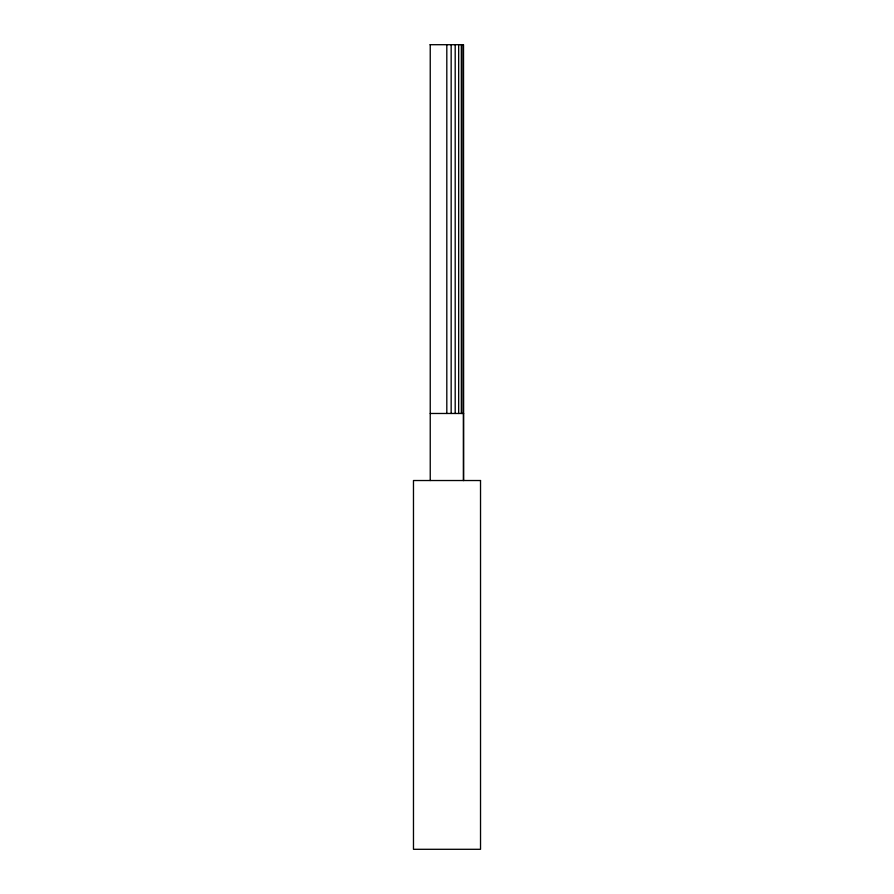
<?xml version="1.0" encoding="UTF-8"?>
<svg xmlns="http://www.w3.org/2000/svg" width="894" height="894" viewBox="0 0 894 894"><rect width="100%" height="100%" fill="white"/><g stroke="black" fill="none" stroke-linecap="round" stroke-linejoin="round"><path stroke-width="1.34" d="M430.048 44.7L463.517 44.7L463.64 480.525M430.237 413.475L463.64 413.475M463.394 413.475L463.394 480.525M463.003 44.7L463.003 413.475M461.326 44.7L461.326 413.475M458.667 44.7L458.667 413.475M455.191 44.7L455.191 413.475M451.157 44.7L451.157 413.475M446.81 44.7L446.81 413.475M430.237 44.7L430.237 480.525M480.525 480.525L413.475 480.525L413.475 849.3L480.525 849.3L480.525 480.525"/></g></svg>
